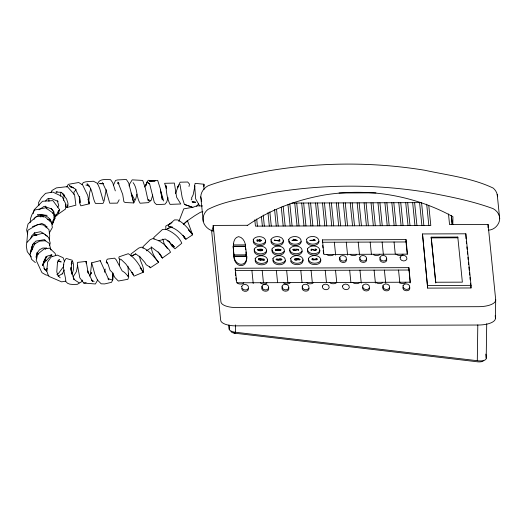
<?xml version="1.0" encoding="UTF-8"?>
<svg xmlns="http://www.w3.org/2000/svg" width="526" height="526" viewBox="0 0 526 526"><rect width="100%" height="100%" fill="white"/><g stroke="black" fill="none" stroke-linecap="round" stroke-linejoin="round"><path stroke-width="0.79" d="M79.656 196.5L79.63 202.155L79.498 197.086M203.845 186.428L203.858 184.225L195.133 183.35L194.64 185.448L195.672 198.861L199.61 205.883M247.641 225.299L213.194 225.417L213.115 231.059L212.78 227.791M229.27 329.585L229.224 325.075M233.169 246.457L234.004 256.162L246.26 256.123L246.063 250.632L245.425 246.418L233.169 246.457L234.004 256.162M233.32 246.214C233.314 242.565 234.274 237.239 238.626 236.634C242.94 237.279 245.392 242.223 245.576 246.175L233.32 246.214L233.682 243.518M233.879 256.3C234.379 268.056 247.647 269.437 246.74 256.254L233.879 256.3C234.997 266.281 247.154 267.622 246.74 256.254M235.207 269.825L235.227 268.24L408.866 267.649L410.339 282.206L236.7 282.804L235.227 268.24M486.721 323.733L486.195 358.758A9.067 3.458 8.9 0 1 478.745 360.875L235.418 332.235L235.523 324.923M245.425 246.418L245.727 249.797M322.425 239.882L323.898 254.439L407.499 254.157L406.026 239.593L322.425 239.882L322.392 242.249L405.993 241.967L407.216 254.097M405.993 241.967L406.026 239.593M410.142 282.962L408.866 267.649M422.49 233.945L427.671 288.11L471.013 287.965L471.046 285.355L465.832 233.794L422.49 233.945L427.671 288.11M435.745 282.238L435.732 282.968L431.182 237.16L457.798 237.068L462.361 282.153L435.745 282.238L431.182 237.16M452.82 224.674L452.932 216.719C431.07 204.588 406.9 197 382.132 193.798A189.268 174.126 -5.8 0 0 324.752 194.936C297.21 199.762 270.186 209.466 247.207 225.595M457.798 237.068L457.784 237.798L431.169 237.89M465.832 233.794L466.036 238.824M477.299 360.744L477.805 324.917M488.036 227.699L488.082 224.477L449.566 224.609L448.487 213.977M211.537 229.974L220.677 320.295A14.38 5.602 0.8 0 0 235.615 325.857L478.469 325.022A17.68 6.891 0.8 0 0 495.439 318.072L495.696 299.735L488.082 224.477M79.63 196.454L79.531 202.793L80.846 205.83L89.269 203.832L87.724 195.468L82.628 184.922L78.709 182.515L68.255 184.337L66.809 187.019M203.818 185.796L203.858 184.225L203.963 189.61M63.482 200.353L64.133 195.238M113.149 274.23L112.886 279.622L111.499 282.33L104.654 283.922L101.189 283.803L97.547 280.115L94.982 274.684L91.682 262.822L100.203 260.653L108.902 279.891L108.001 278.925M49.464 239.784L49.707 235.267L48.944 229.52L43.362 224.937L37.839 224.378L27.871 230.243L26.839 242.17M34.394 232.65L34.229 235.109L36.649 235.372M53.422 213.904L53.58 211.656L51.535 208.914L44.197 206.291L38.977 209.795M107.528 263.046L106.272 262.77L106.633 260.094L107.56 259.081L114.569 258.161L116.082 259.647L122.111 270.857L124.688 272.567L128.535 276.61L127.976 266.163M77.605 265.545L76.415 271.6L73.048 276.985M248.588 288.57C248.581 292.443 242.085 292.147 241.644 288.596M282.041 287.584C281.015 292.305 290.398 292.43 288.642 287.558M302.2 287.512C301.306 291.641 309.071 292.686 309.058 288.366M346.489 259.719C346.502 264.617 337.403 262.369 340.039 258.082M359.784 258.799C358.765 263.526 368.147 263.651 366.392 258.779M362.67 287.308C361.783 291.437 369.541 292.482 369.528 288.156M379.943 258.733C378.924 263.46 388.306 263.579 386.544 258.707M389.687 288.09C389.7 292.982 380.6 290.733 383.244 286.446M402.988 287.17C401.963 291.891 411.345 292.015 409.59 287.143M108.238 278.668L112.36 280.036L112.886 274.434M73.785 194.318L74.021 191.997L76.171 189.577M112.36 280.036L113.077 273.06M30.12 222.564L30.561 218.487L31.915 214.726L34.414 210.098L45.65 207.796L54.178 213.865L55.026 218.119L52.39 224.359C50.641 218.066 44.881 213.03 38.115 215.568L34.775 217.955L34.045 219.408M253.23 240.954C252.776 247.259 266.827 247.411 265.479 240.849M254.196 250.488C253.742 256.8 267.793 256.944 266.445 250.383M255.156 260.028C254.709 266.34 268.76 266.485 267.412 259.923M270.975 240.888C270.522 247.2 284.573 247.345 283.225 240.783M271.942 250.429C271.764 256.34 283.547 256.944 284.507 251.296M272.909 259.969C272.731 265.88 284.513 266.485 285.473 260.837M288.721 240.829C288.55 246.74 300.326 247.345 301.286 241.697M289.688 250.369C289.517 256.28 301.293 256.885 302.253 251.237M307.434 250.31C306.987 256.616 321.031 256.767 319.683 250.205M308.4 259.844C307.947 266.156 321.997 266.301 320.65 259.739M319.032 241.638C317.921 247.003 307.999 246.661 306.349 241.743M212.859 231.059C208.381 229.645 204.41 226.187 203.273 221.512L200.761 196.823C200.879 192.075 204.062 187.933 208.158 185.763C227.765 178.459 248.574 174.888 269.029 170.766A439.21 404.067 -5.8 0 1 424.692 170.24C447.56 175.27 471.914 177.913 493.178 188.078C495.755 190.208 497.464 193.377 497.464 196.757M497.208 194.344L499.7 218.829C499.516 224.556 494.368 229.941 488.647 230.118M60.378 196.323L60.917 192.391M52.337 222.787L52.39 224.359L53.08 220.322M53.902 215.476L54.178 213.865L53.889 218.809L52.39 224.359M104.648 272.251L105.2 269.036M63.81 264.387L63.363 266.761L58.228 273.809L56.861 274.552M188.998 186.454L189.498 184.126L187.697 182.009L180.096 182.2L177.67 187.512M243.748 282.778L243.669 283.1A3.215 1.256 0.8 0 1 240.658 284.047A3.215 1.256 0.8 0 1 237.456 283.126L237.318 282.797M266.899 282.699L266.82 283.021A3.215 1.256 0.8 0 1 263.809 283.968A3.215 1.256 0.8 0 1 260.607 283.047L260.469 282.718M290.05 282.62L289.971 282.942A3.215 1.256 0.8 0 1 286.959 283.882A3.215 1.256 0.8 0 1 283.757 282.968L283.619 282.64M313.2 282.541L313.121 282.863A3.215 1.256 0.8 0 1 310.11 283.803A3.215 1.256 0.8 0 1 306.908 282.889L306.77 282.561M336.351 282.462L336.272 282.784A3.215 1.256 0.8 0 1 333.26 283.724A3.215 1.256 0.8 0 1 330.065 282.81L329.92 282.482M359.501 282.383L359.422 282.705A3.215 1.256 0.8 0 1 356.411 283.645A3.215 1.256 0.8 0 1 353.216 282.732L353.071 282.403M382.652 282.304L382.58 282.626A3.215 1.256 0.8 0 1 379.562 283.567A3.215 1.256 0.8 0 1 376.366 282.646L376.221 282.324M405.802 282.225L405.73 282.547A3.215 1.256 0.8 0 1 402.719 283.488A3.215 1.256 0.8 0 1 399.517 282.567L399.372 282.245M136.859 194.258L135.734 198.927L133.762 202.937L125.188 202.523L123.899 201.721L122.696 194.383L117.896 182.075L119.086 183.844L117.423 183.285M49.668 245.346L50.213 243.104L48.629 237.522L43.191 233.156L33.092 235.786L26.787 242.69L26.3 245.99L27.247 251.671L31.205 256.885M33.243 213.556L34.197 209.769L42.54 201.261L52.922 200.643L59.602 209.631L58.051 214.463L54.244 217.534M35.972 257.214L37.017 253.098L39.496 249.797L42.81 248.022L46.794 248.121M91.682 262.822L90.301 275.065L91.491 272.606L89.479 276.045M113.452 185.231L115.523 180.497L117.337 179.951L126.339 179.484L128.64 182.916L133.762 202.937L131.329 193.838M31.277 249.508L30.258 253.184L32.73 244.307L31.277 249.508L33.099 244.005L35.906 241.105L44.763 239.619L45.223 240.882M152.704 195.008L151.14 200.367L148.293 202.641L140.12 203.227C136.063 197.224 137.667 188.275 133.085 182.647M175.506 193.621L178.616 185.073L177.65 187.578M97.698 279.944L95.397 283.981L83.792 283.067L79.801 277.8L77.315 264.322L77.546 262.389L86.139 261.415L86.323 263.546L86.139 261.415M90.748 188.998L89.755 192.115L88.651 202.3L88.71 201.458L89.269 203.832L88.125 199.433M168.064 197.704L166.617 202.208L164.954 204.213L156.538 204.614L154.348 202.49L149.647 183.89L147.175 182.187L144.755 187.026M145.715 185.763L146.886 182.193L148.214 180.293L155.052 180.852M129.074 185.948L129.817 183.712L132.204 179.853L142.71 180.425L145.34 188.111L147.753 199.117L148.924 200.84L147.898 200.117M82.339 280.075L81.813 281.594L77.315 284.336C73.508 284.277 68.288 285.329 65.868 281.601C65.474 274.164 60.779 265.755 65.73 258.93L66.467 258.509L72.167 260.219C74.265 264.578 74.153 269.877 71.819 274.131M97.586 183.922C99.171 178.261 106.153 179.675 110.552 179.668L112.669 182.621L115.319 190.872M106.252 189.676L104.003 201.195L103.037 203.378L95.423 203.384C91.991 197.119 93.109 189.064 87.027 183.837L89.361 186.395L88.19 185.474L85.896 185.086M178.866 221.512L183.752 208.861L193.003 207.244L197.04 205.811L202.635 205.942M145.761 185.757L147.175 182.187L149.647 183.89M68.13 204.936L67.144 207.422L66.592 207.579L65.349 204.686M30.482 238.85L31.803 235.641L34.926 232.854L40.712 231.703L43.875 233.807M50.996 192.477L51.969 190.478L56.381 187.894L67.367 186.625L74.567 194.738L75.889 205.179L67.144 207.422L68.012 203.365L66.585 198.992L62.331 193.266L64.481 195.475M44.46 260.114L46.347 256.234L42.461 265.498L44.145 260.758L43.441 264.959L44.394 268.95M191.332 198.355L193.121 194.936L194.857 186.309L194.64 185.448M119.172 199.781L117.416 203.128L109.743 203.214L106.055 190.261L102.412 182.542M262.296 286.861C259.397 291.779 270.357 293.146 268.484 287.63M62.134 274.066L64.284 269.996M57.761 207.277L58.761 205.456L57.314 200.853L58.077 201.451L51.509 198.519L47.623 198.775L45.552 200.985M49.201 233.15L52.33 227.587L51.686 222.879L45.104 216.863L36.656 216.311L28.029 223.997L26.635 229.987L27.602 233.899M82.089 184.554L83.318 182.509L85.929 181.779L93.418 181.227L97.481 183.39L99.697 188.479L103.234 200.794M53.869 219.993L55.026 218.119M44.565 260.166L47.498 256.011L51.416 254.932M54.395 216.646L56.289 214.095M57.709 212.182L59.602 209.631L56.782 214.47L54.605 216.804M45.262 249.317L46.209 248.094M196.619 206.389L198.506 203.956M191.135 199.965L192.003 198.894M43.559 263.434L51.87 254.696M202.852 211.676L200.491 212.248L194.876 215.634L187.203 220.92L183.469 224.267M183.554 224.181L187.203 220.92M57.899 260.646L59.405 259.568L57.36 262.408L57.492 262.086L56.795 271.903L57.847 275.42L60.214 277.813M58.846 213.714L65.507 209.052L65.941 204.259L62.015 196.435L52.764 192.049L45.552 193.344L41.35 197.769L38.582 202.497L38.911 205.6M170.779 223.517L168.162 225.319L174.553 219.881L177.926 219.96C184.126 223.366 188.814 228.981 192.641 234.806L185.974 239.172L184.422 238.14L183.035 235.293M168.741 227.962L167.399 228.863L171.128 227.252L172.62 227.311M151.232 246.714C151.613 252.598 154.907 257.911 158.628 262.316L150.272 267.833L149.509 266.55M49.332 220.736L50.476 219.986M146.373 250.836L151.725 247.371L158.799 252.743L162.396 258.042L170.542 252.243L169.214 249.85L164.013 244.274L159.266 240.908L152.895 238.515L150.16 239.738L142.954 246.733L143.013 248.239M135.59 253.828L132.328 255.774L135.8 253.92L140.317 257.286L144.801 262.395L146.208 264.769L150.134 267.188M58.11 276.157L62.949 273.395M172.048 222.557L165.762 226.095L165.927 229.362M52.455 213.418L53.902 212.682M45.229 269.582L47.386 268.668M72.266 263.598L71.188 264.052L71.891 261.369L70.997 269.72L71.549 272.58M45.631 226.91L47.057 226.351M57.203 191.615L55.855 192.141L61.266 192.273L64.488 195.501M32.428 226.64L41.745 223.458L45.104 225.003L46.978 227.548M158.352 240.796L165.256 239.001L168.951 241.684L167.255 240.283L174.382 246.931L171.785 244.412L173.409 246.806M47.274 219.664L50.128 219.112M65.678 281.154L61.641 281.864L48.642 276.268L46.742 271.002L47.629 261.981L51.153 256.958L57.196 255.077L63.113 257.714L64.402 261.218M83.792 283.067L86.172 282.718M44.454 260.587L46.025 260.501M154.966 181.102L149.443 181.246L157.682 180.379L160.325 188.795L162.37 199.9L160.318 189.61L163.678 200.991M339.02 192.983L375.972 192.858M291.897 203.062L421.55 202.622L423.871 225.562M233.34 244.938L245.589 244.899M234.024 254.886L246.273 254.847M235.194 270.614L408.827 270.022M427.71 285.506L471.046 285.355M103.648 183.679L99.605 183.633L102.682 183.758M37.339 214.536L47.11 215.338M70.747 187.486L73.37 187.743L69.241 185.704L75.297 188.972L79.742 198.078L80.682 202.806M44.868 269.766L47.301 270.035M192.01 201.813L195.646 202.227L192.555 201.813M234.287 333.149L478.095 361.875A6.897 2.63 8.9 0 0 483.782 360.271M172.548 227.14L168.636 226.581C175.954 227.922 181.431 233.629 185.974 239.172L183.633 236.2L184.409 237.325M235.418 332.235L234.386 332.09A5.76 2.196 8.9 0 1 229.264 329.585M48.879 275.519L45.841 274.934L42.008 272.705L41.219 271.179L36.149 260.12L37.826 254.005L44.243 248.89L49.582 248.134L55.105 253.361L55.749 255.59M148.076 199.9L150.173 200.347M33.408 243.163L35.775 243.755M58.162 261.198L61.22 261.994L59.846 261.093M33.263 243.689L34.749 244.103M36.82 252.894L38.188 253.354M191.451 206.889L184.416 204.417L182.16 197.408L179.958 184.324M184.416 204.417L192.851 207.375M36.82 253.94L38.306 254.538M233.741 332.603L235.109 333.267M94.115 281.561L91.379 279.878L92.53 281.449L87.559 270.949L88.283 273.178L86.198 261.941M79.137 282.81L75.1 280.233L73.515 278.313L74.12 279.707L70.997 269.72L70.931 267.583M45.137 234.649L47.669 236.332M41.16 215.029L43.605 216.883M127.305 275.617L128.535 276.61L128.37 273.211L128.732 277.018L127.851 279.299L118.363 281.035L114.786 277.393L112.354 272.547L110.059 270.233L108.185 264.525L106.515 261.429M34.105 233.169L36.952 235.49M192.496 201.938L193.358 202.648M35.387 262.619L31.553 259.311L30.048 253.992L34.788 243.781L39.713 241.105L45.361 240.737L49.161 243.288L50.963 249.942M192.391 233.814L188.466 229.717L192.641 234.806L187.532 220.927M50.976 255.064L52.179 256.182M121 259.364L125.694 263.822L133.38 274.48L131.737 272.389L134.018 276.13L143.263 272.251C144.67 266.557 139.521 261.698 139.758 256.123M43.967 268.385L46.656 271.212M140.212 267.819L141.185 268.852M158.628 262.316C153.572 256.616 148.792 249.574 141.231 247.148L138.7 248.101L131.112 253.867L131.119 256.09M51.101 208.375L54.145 212.162M140.166 267.925L143.263 272.251C139.456 265.15 135.419 258.135 128.285 253.703L119.113 256.826L118.738 258.279M167.511 248.759L164.132 243.729L162.863 239.047M159.726 253.657L162.396 258.042L158.102 251.869M169.293 241.506L171.568 245.727L175 248.805L181.792 243.242C179.116 236.641 172.515 231.953 166.098 229.297L162.56 229.421L153.763 237.515L154.013 239.021M131.132 193.081L134.63 199.854M45.525 206.113L46.893 208.888M31.304 247.595L32.395 249.804M100.203 260.653L100.63 261.678M120.191 259.864L119.704 258.568L119.494 265.209M201.708 201.32L200.761 196.823M166.361 188.413L164.605 183.304L174.356 183.087L176.631 197.263L180.773 203.976L170.062 204.371C167.025 198.664 166.38 191.977 165.94 185.612L166.38 187.197M40.338 215.496L40.864 217.041M302.904 259.805C304.035 266.038 291.963 266.169 290.536 260.883M275.802 250.047L277.13 249.495A1.085 0.421 0.5 0 1 277.721 249.613M88.131 199.321L88.519 200.748M231.013 331.268L231.098 331.59A3.583 1.368 8.9 0 0 234.287 333.149M71.148 267.76L71.878 273.947M499.7 218.829C499.726 214.503 496.899 210.643 493.164 208.671C471.776 200.827 449.27 196.474 426.928 192.306A439.21 404.067 -5.8 0 0 271.265 192.845C250.245 197.947 227.363 199.558 207.908 209.46C204.351 212.28 202.254 216.988 203.273 221.512M495.19 315.62L495.439 318.072M485.82 354.116L486.234 358.199M466.279 241.237L466.529 243.656M466.851 246.878L467.095 249.291M467.344 251.711L467.588 254.13M467.91 257.352L468.16 259.765M468.403 262.185L468.646 264.598M468.89 267.017L469.218 270.239M469.462 272.659L469.705 275.072M469.948 277.491L470.198 279.904M470.52 283.126L471.013 287.965M451.374 215.522L452.281 224.517M451.249 215.522L452.163 224.517M428.808 205.758L430.807 225.536L255.445 226.134L254.808 219.809M426.685 204.187L428.841 225.542M419.584 202.628L421.911 225.569M414.62 202.641L416.94 225.582M412.654 202.648L414.975 225.588M407.683 202.668L410.004 225.608M405.717 202.674L408.038 225.615M400.746 202.694L403.067 225.634M398.78 202.701L401.101 225.641M393.81 202.714L396.131 225.654M391.844 202.72L394.165 225.661M398.537 270.055L399.852 282.995M394.046 242.006L395.276 254.137M386.873 202.74L389.194 225.68M384.907 202.747L387.228 225.687M379.936 202.76L382.257 225.7M382.106 242.045L383.336 254.183M377.97 202.766L380.291 225.713M384.394 270.101L385.703 283.047M373 202.786L375.321 225.726M371.034 202.793L373.355 225.733M374.104 270.14L375.413 283.08M370.159 242.091L371.389 254.222M366.063 202.812L368.384 225.753M364.097 202.819L366.418 225.759M359.127 202.832L361.447 225.772M357.161 202.839L359.482 225.779M358.219 242.131L359.528 255.071M359.955 270.186L361.263 283.126M352.19 202.858L354.517 225.799M350.231 202.865L352.552 225.805M345.26 202.878L347.581 225.825M343.294 202.885L345.615 225.832M349.665 270.219L350.895 282.357M346.272 242.17L347.587 255.11M338.323 202.905L340.644 225.845M336.357 202.911L338.678 225.851M331.387 202.931L333.708 225.871M334.332 242.21L335.641 255.156M329.421 202.937L331.742 225.878M335.516 270.272L336.745 282.403M324.45 202.951L326.771 225.891M322.484 202.957L324.805 225.897M322.714 245.491L322.964 247.917M323.207 250.343L323.536 253.578M325.226 270.305L326.455 282.436M317.513 202.977L319.834 225.917M315.547 202.983L317.868 225.924M310.577 202.997L312.898 225.943M308.611 203.003L310.932 225.95M311.083 270.357L312.306 282.488M303.64 203.023L305.961 225.963M301.674 203.029L303.995 225.97M296.703 203.049L299.024 225.989M294.738 203.056L297.058 225.996M300.793 270.39L302.016 282.521M289.852 203.864L292.088 226.009M287.965 204.66L290.128 226.016M283.152 206.258L285.158 226.035M281.265 207.053L283.192 226.042M286.644 270.436L287.873 282.567M276.538 209.447L278.221 226.062M274.572 209.453L276.255 226.068M276.354 270.476L277.583 282.607M269.845 211.846L271.284 226.081M267.958 212.642L269.319 226.088M263.224 215.029L264.348 226.108M261.422 216.62L262.382 226.114M262.204 270.522L263.434 282.653M256.688 219.013L257.411 226.127M251.915 270.555L253.223 283.501M235.359 272.231L235.687 275.466M235.931 277.892L236.181 280.319M228.751 325.101L229.165 329.177M213.194 225.417L220.94 301.957A14.38 5.602 0.8 0 0 235.872 307.519L478.732 306.684A17.68 6.891 0.8 0 0 495.696 299.735M48.806 198.598L48.971 201.504M246.05 251.908L246.26 256.123M36.524 254.959L36.715 258.877M356.661 254.334A3.215 1.256 0.8 0 1 353.577 255.597A3.215 1.256 0.8 0 1 350.231 254.354M402.969 254.183A3.215 1.256 0.8 0 1 399.878 255.445A3.215 1.256 0.8 0 1 396.538 254.203M379.818 254.255A3.215 1.256 0.8 0 1 376.728 255.524A3.215 1.256 0.8 0 1 373.388 254.275M333.51 254.406A3.215 1.256 0.8 0 1 330.427 255.675A3.215 1.256 0.8 0 1 327.08 254.433M275.815 250.054A1.065 0.414 0.5 0 0 276.722 250.389L277.202 250.389A1.091 0.427 0.5 0 0 277.781 250.258A1.118 0.434 0.5 0 0 278.07 250.021L278.05 249.837A1.091 0.427 0.5 0 0 277.702 249.659M315.054 259.068C315.547 260.344 318.171 258.825 315.83 258.792L316.56 258.595A1.571 0.611 0.5 0 1 317.349 258.937L317.31 259.509A1.44 0.565 0.5 0 1 316.435 259.818L316.06 259.837A1.203 0.467 0.5 0 1 315.1 259.673C314.515 260.087 310.794 260.206 312.056 258.746A1.677 0.657 0.5 0 1 312.852 258.542L313.312 258.785L312.806 258.858A1.013 0.394 0.5 0 0 312.24 259.233L313.47 259.68L315.054 259.068M276.15 259.338L276.249 259.693A1.742 0.677 0.5 0 0 276.722 259.975L281.351 260.008A1.828 0.71 0.5 0 0 281.956 259.45C281.252 257.957 276.808 259.042 278.833 259.969A3.491 1.361 0.5 0 1 277.59 259.89L277.07 259.772A1.072 0.421 0.5 0 1 276.715 259.463L277.583 259.088L276.9 258.897A1.407 0.546 0.5 0 0 276.314 259.127L276.15 259.338M316.711 249.751L315.521 250.442A1.71 0.664 0.5 0 1 314.522 250.409L311.629 249.403L311.734 250.488L311.063 250.494C310.084 246.733 315.311 251.908 316.034 249.574A0.98 0.381 0.5 0 0 315.422 249.35L314.989 249.041L315.705 249.107A1.499 0.585 0.5 0 1 316.428 249.35L316.711 249.751M292.89 249.686C293.028 251.086 297.624 250.869 296.355 249.449L297.9 249.554L297.986 250.442L298.656 250.435L298.544 249.331L295.599 249.14L295.967 250.074A1.118 0.434 0.5 0 1 295.421 250.245L293.455 249.824A1.026 0.401 0.5 0 1 294.021 249.442L294.396 249.1L293.488 249.245A1.657 0.644 0.5 0 0 292.962 249.554L292.89 249.686M299.991 259.403L299.919 259.647A1.44 0.565 0.5 0 1 299.222 259.975L298.558 259.778L299.353 259.542L299.209 259.167L297.157 258.904C299.787 260.054 293.758 260.942 294.31 259.121A1.808 0.704 0.5 0 1 295.125 258.772L298.84 258.753L299.991 259.403M241.743 286.341C240.993 290.03 247.292 291.503 248.522 288.064C249.278 284.375 242.973 282.903 241.743 286.341M261.902 286.269C261.152 289.964 267.451 291.43 268.681 287.998C269.43 284.31 263.131 282.837 261.902 286.269M282.061 286.203C281.311 289.892 287.61 291.365 288.84 287.926C289.589 284.237 283.29 282.771 282.061 286.203M302.22 286.131C301.464 289.826 307.769 291.292 308.999 287.86C309.748 284.171 303.449 282.699 302.22 286.131M322.372 286.065C321.623 289.754 327.922 291.226 329.151 287.788C329.907 284.099 323.608 282.633 322.372 286.065M339.651 257.49C338.895 261.179 345.194 262.652 346.43 259.219C347.18 255.531 340.881 254.058 339.651 257.49M342.531 285.999C341.782 289.688 348.08 291.154 349.31 287.722C350.066 284.033 343.761 282.561 342.531 285.999M359.804 257.424C359.054 261.113 365.353 262.586 366.583 259.147C367.339 255.458 361.04 253.986 359.804 257.424M362.69 285.927C361.941 289.616 368.239 291.088 369.469 287.656C370.219 283.961 363.92 282.495 362.69 285.927M379.963 257.352C379.213 261.041 385.512 262.513 386.742 259.081C387.498 255.393 381.192 253.92 379.963 257.352M382.849 285.861C382.093 289.55 388.398 291.016 389.628 287.584C390.377 283.895 384.079 282.423 382.849 285.861M400.122 257.286C399.372 260.975 405.671 262.448 406.9 259.009C407.65 255.32 401.351 253.848 400.122 257.286M403.008 285.789C402.252 289.478 408.551 290.95 409.787 287.518C410.536 283.823 404.238 282.357 403.008 285.789M281.009 249.903L280.161 250.514A1.44 0.559 0.5 0 1 279.214 250.547C271.133 250.731 277.938 247.884 281.009 249.903M253.243 239.573C253.21 245.234 263.276 245.846 265.689 241.421C265.715 235.753 255.656 235.148 253.243 239.573M254.203 249.114C254.176 254.775 264.243 255.38 266.656 250.955C266.682 245.294 256.616 244.689 254.203 249.114M255.169 258.647C255.143 264.315 265.203 264.92 267.616 260.495C267.649 254.834 257.582 254.222 255.169 258.647M270.989 239.514C270.956 245.175 281.022 245.78 283.435 241.355C283.468 235.694 273.402 235.089 270.989 239.514M271.949 249.048C271.922 254.715 281.989 255.32 284.402 250.895C284.428 245.234 274.362 244.623 271.949 249.048M272.915 258.588C272.889 264.256 282.955 264.861 285.368 260.436C285.394 254.768 275.328 254.163 272.915 258.588M288.735 239.455C288.702 245.116 298.768 245.721 301.181 241.296C301.214 235.635 291.148 235.03 288.735 239.455M289.701 248.989C289.668 254.656 299.735 255.261 302.148 250.836C302.174 245.175 292.114 244.564 289.701 248.989M290.661 258.529C290.635 264.19 300.701 264.802 303.114 260.377C303.14 254.709 293.074 254.104 290.661 258.529M306.48 239.389C306.448 245.057 316.514 245.662 318.927 241.237C318.96 235.569 308.894 234.964 306.48 239.389M307.447 248.93C307.414 254.591 317.48 255.202 319.893 250.777C319.926 245.109 309.86 244.505 307.447 248.93M308.414 258.47C308.381 264.131 318.447 264.736 320.86 260.311C320.886 254.65 310.827 254.045 308.414 258.47M278.806 259.41L280.115 259.923L281.384 259.489A1.019 0.401 0.5 0 0 281.14 259.239L278.806 259.41M297.348 259.39L297.183 259.634A1.105 0.434 0.5 0 1 296.644 259.791L295.573 259.805A1.183 0.46 0.5 0 1 294.974 259.647A0.953 0.375 0.5 0 1 294.751 259.417L296.072 258.956L297.348 259.39M257.286 249.778C261.705 252.927 266.833 247.904 257.806 249.423A1.506 0.585 0.5 0 0 257.286 249.778M262.5 249.883C256.872 251.915 256.603 247.983 262.5 249.883M278.701 249.784L279.221 250.258L280.437 249.909A0.914 0.355 0.5 0 0 279.865 249.58L278.701 249.784M259.272 239.494L258.91 240.237L257.392 239.751L256.767 240.112L258.476 240.494L256.852 240.921L257.549 241.283L258.963 240.744L259.476 241.5L260.561 241.349L259.745 240.638L261.678 240.691L261.632 240.25L259.706 240.329L260.39 239.626L259.272 239.494M293.784 239.31L293.146 239.317L293.238 240.277L291.904 240.56L297.598 240.513L293.784 239.31M279.76 239.744L279.089 239.751L279.201 240.836L274.178 240.099L279.904 241.184L279.76 239.744M314.029 239.54L313.351 239.547L314.252 240.086L309.827 240.395L315.541 240.349L314.029 239.54M296.447 240.25L293.883 240.27L293.81 239.58L296.447 240.25M260.58 258.68L258.365 258.825L260.054 259.173L260.1 259.647L258.457 259.759L260.12 259.877L260.173 260.344L260.751 260.337L260.705 259.916L264.387 260.173L262.684 259.831L262.638 259.351L264.295 259.239L260.58 258.68M262.053 259.311L260.633 259.213L260.686 259.686L262.106 259.785L262.053 259.311"/></g></svg>
